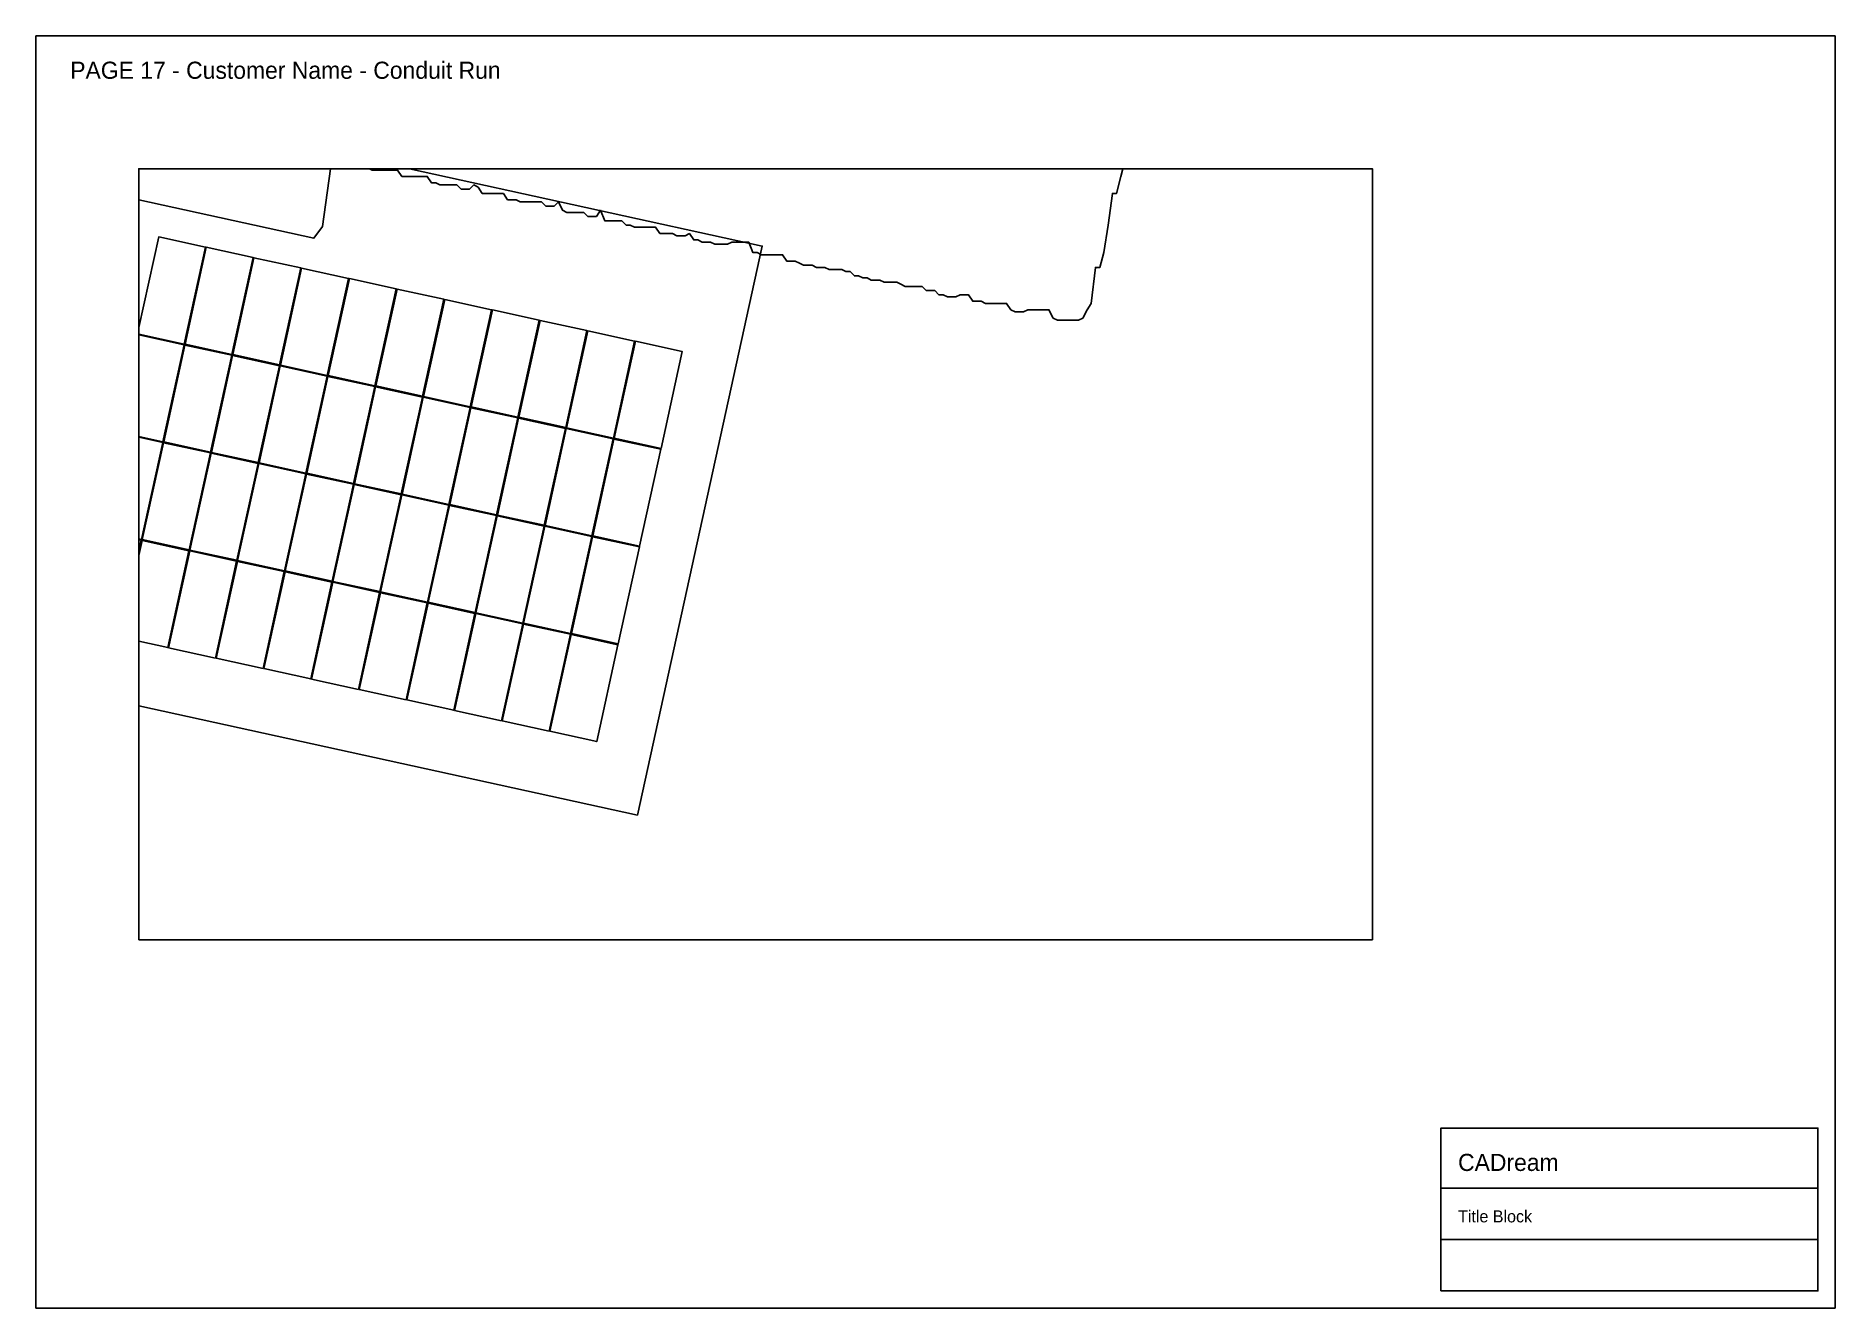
# Paper-space layout 'Layout1' of a CAD drawing. Header units: metres, sheet in millimetres. Extents: x 0 to 420, y 0 to 297.
# The model-space entities are those that its viewports show. They can reach past a viewport. Long polylines and large blocks are cut down to what shows.
import ezdxf

# ---------------------------------------------------------------- set-up
doc = ezdxf.new("R2010")
doc.units = ezdxf.units.M
for name, color, linetype in [('Obstacle', 7, 'ByLayer'), ('Parapet Wall', 7, 'Continuous'), ('PV Modules', 7, 'ByLayer'), ('SHEET_BORDER', 8, 'Continuous'), ('SHEET_TEXT', 5, 'Continuous'), ('SHEET_TITLEBLOCK', 7, 'Continuous'), ('SHEET_VIEWPORT_FRAME', 6, 'Continuous'), ('Unit Area Outer Contour', 7, 'ByLayer')]:
    doc.layers.add(name, color=color, linetype=linetype)

# ---------------------------------------------------------------- blocks, each defined once
blk = doc.blocks.new('CADREAM_TITLEBLOCK_V1')
at = {"layer": 'SHEET_TITLEBLOCK'}
for p, q in [((0, 24), (88, 24)), ((0, 12), (88, 12))]:
    blk.add_line(p, q, dxfattribs=at)
blk.add_lwpolyline([(0, 0), (88, 0), (88, 38), (0, 38)], close=True, dxfattribs=at)
for s, height, p in [('CADream', 4, (4, 28)), ('Title Block', 2.8, (4, 16))]:
    blk.add_text(s, height=height, dxfattribs=at).set_placement(p)
blk = doc.blocks.new('*U0')
at = {"layer": 'Parapet Wall', "color": 2}
blk.add_polyline3d([(-43274, -47535, 95840), (10992, -59431, 95840), (13942, -45973, 95840), (-40323, -34077, 95840)], close=True, dxfattribs=at)
at = {"layer": 'Unit Area Outer Contour', "color": 2}
blk.add_polyline3d([(-43274, -47535, 46300), (10992, -59431, 46300), (13942, -45973, 46300), (-40323, -34077, 46300)], close=True, dxfattribs=at)
at = {"flags": 1}
for tag in ['unit_id', 'unit_name', 'is_enable_parapet', 'parapet_height', 'ground_elevation']:
    blk.add_attdef(tag, (0, 0), '', height=2.5, dxfattribs=at)
blk = doc.blocks.new('*U1')
at = {"layer": 'PV Modules', "color": 0}
blk.add_polyline3d([(0, 0, 0), (110.8, -24.3, 0), (161, 204.9, 41.4), (50.2, 229.1, 41.4)], close=True, dxfattribs=at)
at = {"flags": 1}
for tag in ['vmpo', 'voco', 'silicon-material', 'theme', 'company-name', 'id', 'panel-length', 'panel-width', 'panel-height', 'mounting-hole-spacing1', 'mounting-hole-spacing2', 'userid', 'impo', 'isco', 'module-material', 'note', 'name', 'pmax']:
    blk.add_attdef(tag, (0, 0), '', height=2.5, dxfattribs=at)
blk = doc.blocks.new('*U2')
at = {"layer": 'PV Modules', "color": 110}
for p in [(-83, -4804.7, 5055.1), (29.7, -4829.4, 5055.1), (142.4, -4854.1, 5055.1), (255.1, -4878.8, 5055.1), (367.9, -4903.5, 5055.1), (480.6, -4928.2, 5055.1), (593.3, -4952.9, 5055.1), (706, -4977.6, 5055.1), (-133.7, -5035.8, 5013.4), (818.8, -5002.3, 5055.1), (931.5, -5027, 5055.1), (-20.9, -5060.5, 5013.4), (1044.2, -5051.7, 5055.1), (91.8, -5085.2, 5013.4), (204.5, -5109.9, 5013.4), (317.2, -5134.6, 5013.4), (430, -5159.3, 5013.4), (542.7, -5184, 5013.4), (655.4, -5208.7, 5013.4), (768.1, -5233.4, 5013.4), (-184.3, -5266.8, 4971.7), (880.9, -5258.1, 5013.4), (993.6, -5282.8, 5013.4), (-71.6, -5291.5, 4971.7), (41.1, -5316.2, 4971.7), (153.9, -5340.9, 4971.7), (266.6, -5365.6, 4971.7), (379.3, -5390.3, 4971.7), (492.1, -5415, 4971.7), (604.8, -5439.7, 4971.7), (-234.9, -5497.9, 4930), (717.5, -5464.5, 4971.7), (830.2, -5489.2, 4971.7), (-122.2, -5522.6, 4930), (943, -5513.9, 4971.7), (-9.5, -5547.3, 4930), (103.2, -5572, 4930), (216, -5596.7, 4930), (328.7, -5621.4, 4930), (441.4, -5646.1, 4930), (554.1, -5670.8, 4930), (666.9, -5695.5, 4930), (779.6, -5720.2, 4930), (892.3, -5744.9, 4930)]:
    blk.add_blockref('*U1', p, dxfattribs=at)
at = {"flags": 1}
for tag in ['tilt', 'azimuth', 'align', 'array-mode', 'offset-x', 'offset-y', 'mode', 'panel-x', 'panel-y', 'panel-per-row', 'bracket-type', 'bracket-value', 'row-per-array']:
    blk.add_attdef(tag, (0, 0), '', height=2.5, dxfattribs=at)
blk = doc.blocks.new('*U7')
at = {"layer": 'Obstacle', "color": 1}
blk.add_polyline3d([(-33203, -37794, 48739), (3341, -45786, 48739), (3542, -45511, 48739), (3754, -43986, 48739), (-32764, -36012, 48739)], close=True, dxfattribs=at)
at = {"flags": 1}
for tag in ['height', 'shape']:
    blk.add_attdef(tag, (0, 0), '', height=2.5, dxfattribs=at)
blk = doc.blocks.new('*U15')
at = {"layer": 'Obstacle', "color": 1}
blk.add_polyline3d([(22523, -43928, 56238), (22423, -44328, 56238), (22323, -44728, 56238), (22223, -44728, 56238), (22123, -45478, 56238), (22023, -46128, 56238), (21923, -46478, 56238), (21823, -46478, 56238), (21723, -47328, 56238), (21623, -47478, 56238), (21523, -47678, 56238), (21423, -47728, 56238), (21323, -47728, 56238), (21223, -47728, 56238), (21123, -47728, 56238), (21023, -47728, 56238), (20923, -47728, 56238), (20823, -47678, 56238), (20723, -47478, 56238), (20623, -47478, 56238), (20523, -47478, 56238), (20423, -47478, 56238), (20323, -47478, 56238), (20223, -47478, 56238), (20123, -47528, 56238), (20023, -47528, 56238), (19923, -47528, 56238), (19823, -47478, 56238), (19723, -47328, 56238), (19623, -47328, 56238), (19523, -47328, 56238), (19423, -47328, 56238), (19323, -47328, 56238), (19223, -47328, 56238), (19123, -47278, 56238), (19023, -47278, 56238), (18923, -47278, 56238), (18823, -47128, 56238), (18723, -47128, 56238), (18623, -47128, 56238), (18523, -47178, 56238), (18423, -47178, 56238), (18323, -47178, 56238), (18223, -47128, 56238), (18123, -47128, 56238), (18023, -47028, 56238), (17923, -47028, 56238), (17823, -47028, 56238), (17723, -46928, 56238), (17623, -46928, 56238), (17523, -46928, 56238), (17423, -46928, 56238), (17323, -46928, 56238), (17223, -46878, 56238), (17123, -46828, 56238), (17023, -46828, 56238), (16923, -46828, 56238), (16823, -46828, 56238), (16723, -46778, 56238), (16623, -46778, 56238), (16523, -46778, 56238), (16423, -46728, 56238), (16323, -46728, 56238), (16223, -46678, 56238), (16123, -46678, 56238), (16023, -46578, 56238), (15923, -46578, 56238), (15823, -46528, 56238), (15723, -46528, 56238), (15623, -46528, 56238), (15523, -46528, 56238), (15423, -46478, 56238), (15323, -46478, 56238), (15223, -46478, 56238), (15123, -46428, 56238), (15023, -46428, 56238), (14923, -46428, 56238), (14823, -46378, 56238), (14723, -46328, 56238), (14623, -46328, 56238), (14523, -46328, 56238), (14423, -46178, 56238), (14323, -46178, 56238), (14223, -46178, 56238), (14123, -46178, 56238), (14023, -46178, 56238), (13923, -46178, 56238), (13823, -46128, 56238), (13723, -46128, 56238), (13623, -45878, 56238), (13523, -45878, 56238), (13423, -45878, 56238), (13323, -45878, 56238), (13223, -45878, 56238), (13123, -45928, 56238), (13023, -45928, 56238), (12923, -45928, 56238), (12823, -45928, 56238), (12723, -45878, 56238), (12623, -45878, 56238), (12523, -45878, 56238), (12423, -45828, 56238), (12323, -45828, 56238), (12223, -45678, 56238), (12123, -45728, 56238), (12023, -45728, 56238), (11923, -45728, 56238), (11823, -45678, 56238), (11723, -45678, 56238), (11623, -45678, 56238), (11523, -45678, 56238), (11423, -45528, 56238), (11323, -45528, 56238), (11223, -45528, 56238), (11123, -45528, 56238), (11023, -45528, 56238), (10923, -45528, 56238), (10823, -45478, 56238), (10723, -45478, 56238), (10623, -45378, 56238), (10523, -45378, 56238), (10423, -45378, 56238), (10323, -45378, 56238), (10223, -45378, 56238), (10123, -45128, 56238), (10023, -45278, 56238), (9923, -45278, 56238), (9823, -45278, 56238), (9723, -45178, 56238), (9623, -45178, 56238), (9523, -45178, 56238), (9423, -45178, 56238), (9323, -45178, 56238), (9223, -45128, 56238), (9123, -44928, 56238), (9023, -45028, 56238), (8923, -45028, 56238), (8823, -45028, 56238), (8723, -44928, 56238), (8623, -44928, 56238), (8523, -44928, 56238), (8423, -44928, 56238), (8323, -44928, 56238), (8223, -44928, 56238), (8123, -44878, 56238), (8023, -44878, 56238), (7923, -44878, 56238), (7823, -44728, 56238), (7723, -44728, 56238), (7623, -44728, 56238), (7523, -44728, 56238), (7423, -44728, 56238), (7323, -44728, 56238), (7223, -44578, 56238), (7123, -44528, 56238), (7023, -44628, 56238), (6923, -44628, 56238), (6823, -44628, 56238), (6723, -44528, 56238), (6623, -44528, 56238), (6523, -44528, 56238), (6423, -44528, 56238), (6323, -44528, 56238), (6223, -44478, 56238), (6123, -44478, 56238), (6023, -44328, 56238), (5923, -44328, 56238), (5823, -44328, 56238), (5723, -44328, 56238), (5623, -44328, 56238), (5523, -44328, 56238), (5423, -44328, 56238), (5323, -44178, 56238), (5223, -44178, 56238), (5123, -44178, 56238), (5023, -44178, 56238), (4923, -44178, 56238), (4823, -44178, 56238), (4723, -44178, 56238), (4623, -44128, 56238), (4523, -44128, 56238), (4423, -43978, 56238)], dxfattribs=at)
at = {"flags": 1}
for tag in ['height', 'shape']:
    blk.add_attdef(tag, (0, 0), '', height=2.5, dxfattribs=at)

msp = doc.modelspace()

# ---------------------------------------------------------------- block references
at = {"layer": 'Obstacle'}
for name in ['*U15', '*U7']:
    msp.add_blockref(name, (0, 0), dxfattribs=at)
at = {"layer": 'PV Modules', "xscale": 10, "yscale": 10, "zscale": 10}
msp.add_blockref('*U2', (0, 0), dxfattribs=at)
at = {"layer": 'Unit Area Outer Contour'}
msp.add_blockref('*U0', (0, 0), dxfattribs=at)

psp = doc.layouts.get("Layout1")

# ---------------------------------------------------------------- linework, layer by layer
at = {"layer": 'SHEET_BORDER'}
psp.add_lwpolyline([(0, 0), (420, 0), (420, 297), (0, 297)], close=True, dxfattribs=at)
at = {"layer": 'SHEET_VIEWPORT_FRAME'}
psp.add_lwpolyline([(24, 86), (312, 86), (312, 266), (24, 266)], close=True, dxfattribs=at)

# ---------------------------------------------------------------- block references
at = {"layer": 'SHEET_TITLEBLOCK'}
psp.add_blockref('CADREAM_TITLEBLOCK_V1', (328, 4), dxfattribs=at)

# ---------------------------------------------------------------- texts
at = {"layer": 'SHEET_TEXT'}
psp.add_text('PAGE 17 - Customer Name - Conduit Run', height=4, dxfattribs=at).set_placement((8, 287))

# ---------------------------------------------------------------- viewports
at = {"layer": 'SHEET_VIEWPORT_FRAME'}
psp.add_viewport(center=(168, 176), size=(288, 180), view_center_point=(13786.53, -53260.69), view_height=18230.8715, dxfattribs=at)

doc.saveas('drawing.dxf')
